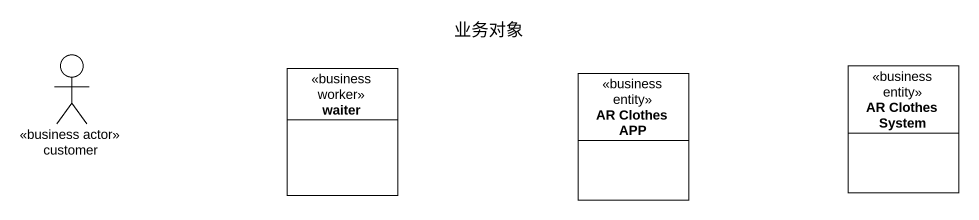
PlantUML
@startuml
title 业务对象
allowmixing
hide circle
hide empty members
actor customer <<business actor>>
class waiter <<business worker>>
class "AR Clothes APP" as AR_Clothes_APP <<business entity>>
class "AR Clothes System" as AR_Clothes_System <<business entity>>
@enduml
